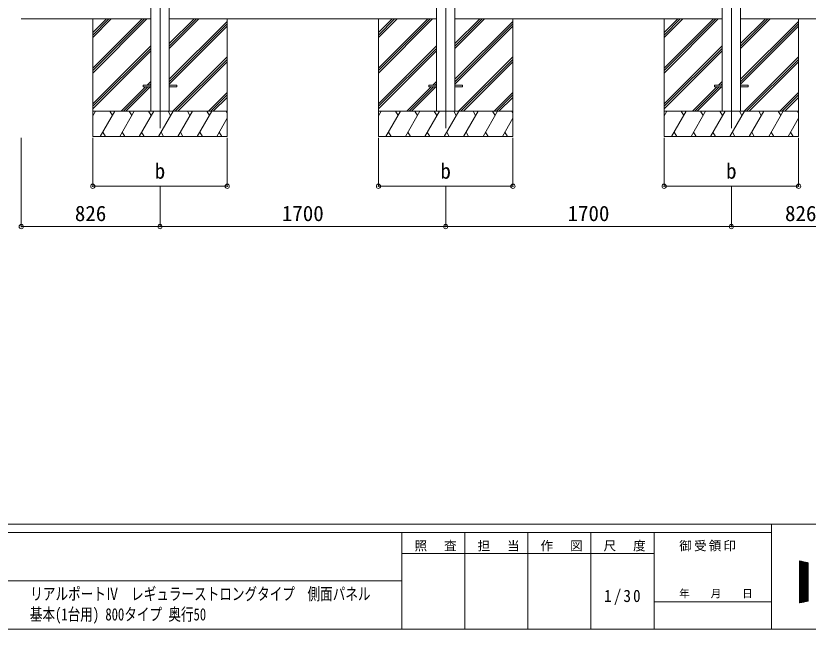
# Model space of a CAD drawing. Units: millimetres at full size. Extents: x -6988 to 7066, y -4877 to 4823.
# Drawn here: x -8 to 4707, y -4877 to -1226 of the extents above; entities that cross this region are included whole.
import ezdxf
from ezdxf.enums import TextEntityAlignment as Align

# ---------------------------------------------------------------- set-up
doc = ezdxf.new("R2010")
doc.units = ezdxf.units.MM
doc.header["$LTSCALE"] = 25
doc.header["$PDMODE"] = 32
doc.header["$PDSIZE"] = 25
for name, color, linetype, lineweight in [('0-0_0', 7, 'Continuous', 9), ('0-1_本体', 4, 'Continuous', 9), ('0-2_部品', 7, 'Continuous', 9), ('0-8_PARTS2', 2, 'Continuous', 9), ('0-A_寸法', 6, 'Continuous', 9), ('F-0_240', 7, 'Continuous', 9)]:
    doc.layers.add(name, color=color, linetype=linetype, lineweight=lineweight)
doc.styles.add('ＭＳ ゴシック', font='')
doc.styles.get('ＭＳ ゴシック').set_extended_font_data('MS Gothic')

msp = doc.modelspace()

# ---------------------------------------------------------------- linework, layer by layer
at = {"layer": '0-0_0'}
for p, q in [((24.13, -1244.35), (795.13, -1244.35)), ((450.13, -1244.35), (450.13, -1944.35)), ((450.13, -1538.53), (744.31, -1244.35)), ((450.13, -1552.67), (758.45, -1244.35)), ((450.13, -1566.81), (772.6, -1244.35)), ((450.13, -1354.68), (560.46, -1244.35)), ((450.13, -1340.54), (546.32, -1244.35)), ((450.13, -1326.4), (532.18, -1244.35)), ((905.13, -1244.35), (2495.13, -1244.35)), ((905.13, -1420.18), (1080.96, -1244.35)), ((905.13, -1406.04), (1066.82, -1244.35)), ((905.13, -1391.9), (1052.68, -1244.35)), ((905.13, -1604.03), (1250.13, -1259.03)), ((1250.13, -1244.35), (1250.13, -1944.35)), ((2150.13, -1244.35), (2150.13, -1944.35)), ((2150.13, -1538.53), (2444.31, -1244.35)), ((2150.13, -1552.67), (2458.45, -1244.35)), ((2150.13, -1566.81), (2472.6, -1244.35)), ((2150.13, -1354.68), (2260.46, -1244.35)), ((2150.13, -1340.54), (2246.32, -1244.35)), ((2150.13, -1326.4), (2232.18, -1244.35)), ((2605.13, -1244.35), (4195.13, -1244.35)), ((2605.13, -1420.18), (2780.96, -1244.35)), ((2605.13, -1406.04), (2766.82, -1244.35)), ((2605.13, -1391.9), (2752.68, -1244.35)), ((2605.13, -1604.03), (2950.13, -1259.03)), ((2950.13, -1244.35), (2950.13, -1944.35)), ((3850.13, -1244.35), (3850.13, -1944.35)), ((3850.13, -1538.53), (4144.31, -1244.35)), ((3850.13, -1552.67), (4158.45, -1244.35)), ((3850.13, -1566.81), (4172.6, -1244.35)), ((3850.13, -1354.68), (3960.46, -1244.35)), ((3850.13, -1340.54), (3946.32, -1244.35)), ((3850.13, -1326.4), (3932.18, -1244.35)), ((4305.13, -1244.35), (5076.13, -1244.35)), ((4305.13, -1420.18), (4480.96, -1244.35)), ((4305.13, -1406.04), (4466.82, -1244.35)), ((4305.13, -1391.9), (4452.68, -1244.35)), ((4305.13, -1604.03), (4650.13, -1259.03)), ((4650.13, -1244.35), (4650.13, -1944.35)), ((905.13, -1618.17), (1250.13, -1273.17)), ((905.13, -1632.31), (1250.13, -1287.31)), ((2605.13, -1618.17), (2950.13, -1273.17)), ((2605.13, -1632.31), (2950.13, -1287.31)), ((4305.13, -1618.17), (4650.13, -1273.17)), ((4305.13, -1632.31), (4650.13, -1287.31)), ((450.13, -1750.66), (795.13, -1405.66)), ((2150.13, -1750.66), (2495.13, -1405.66)), ((3850.13, -1750.66), (4195.13, -1405.66)), ((450.13, -1764.8), (795.13, -1419.8)), ((450.13, -1778.94), (795.13, -1433.94)), ((2150.13, -1764.8), (2495.13, -1419.8)), ((2150.13, -1778.94), (2495.13, -1433.94)), ((3850.13, -1764.8), (4195.13, -1419.8)), ((3850.13, -1778.94), (4195.13, -1433.94)), ((926.94, -1794.35), (1250.13, -1471.16)), ((941.08, -1794.35), (1250.13, -1485.3)), ((955.23, -1794.35), (1250.13, -1499.44)), ((2626.94, -1794.35), (2950.13, -1471.16)), ((2641.08, -1794.35), (2950.13, -1485.3)), ((2655.23, -1794.35), (2950.13, -1499.44)), ((4326.94, -1794.35), (4650.13, -1471.16)), ((4341.08, -1794.35), (4650.13, -1485.3)), ((4355.23, -1794.35), (4650.13, -1499.44)), ((618.57, -1794.35), (764.07, -1648.85)), ((632.72, -1794.35), (778.22, -1648.85)), ((646.86, -1794.35), (792.36, -1648.85)), ((773.07, -1639.85), (795.13, -1617.79)), ((787.22, -1639.85), (795.13, -1631.93)), ((2318.57, -1794.35), (2464.07, -1648.85)), ((2332.72, -1794.35), (2478.22, -1648.85)), ((2346.86, -1794.35), (2492.36, -1648.85)), ((2473.07, -1639.85), (2495.13, -1617.79)), ((2487.22, -1639.85), (2495.13, -1631.93)), ((4018.57, -1794.35), (4164.07, -1648.85)), ((4032.72, -1794.35), (4178.22, -1648.85)), ((4046.86, -1794.35), (4192.36, -1648.85)), ((4173.07, -1639.85), (4195.13, -1617.79)), ((4187.22, -1639.85), (4195.13, -1631.93)), ((1139.07, -1794.35), (1250.13, -1683.29)), ((2839.07, -1794.35), (2950.13, -1683.29)), ((4539.07, -1794.35), (4650.13, -1683.29)), ((1153.22, -1794.35), (1250.13, -1697.43)), ((1167.36, -1794.35), (1250.13, -1711.58)), ((2853.22, -1794.35), (2950.13, -1697.43)), ((2867.36, -1794.35), (2950.13, -1711.58)), ((4553.22, -1794.35), (4650.13, -1697.43)), ((4567.36, -1794.35), (4650.13, -1711.58)), ((1250.13, -1794.35), (450.13, -1794.35)), ((450.13, -1821.85), (466.01, -1794.35)), ((494.88, -1944.35), (581.48, -1794.35)), ((566.48, -1820.33), (551.48, -1794.35)), ((610.35, -1944.35), (696.95, -1794.35)), ((681.95, -1820.33), (666.95, -1794.35)), ((725.82, -1944.35), (812.42, -1794.35)), ((797.42, -1820.33), (782.42, -1794.35)), ((841.29, -1944.35), (927.89, -1794.35)), ((912.89, -1820.33), (897.89, -1794.35)), ((956.76, -1944.35), (1043.36, -1794.35)), ((1028.36, -1820.33), (1013.36, -1794.35)), ((1072.23, -1944.35), (1158.83, -1794.35)), ((1128.83, -1794.35), (1143.83, -1820.33)), ((1187.7, -1944.35), (1250.13, -1836.21)), ((1244.3, -1794.35), (1250.13, -1804.45)), ((2950.13, -1794.35), (2150.13, -1794.35)), ((2150.13, -1821.85), (2166.01, -1794.35)), ((2194.88, -1944.35), (2281.48, -1794.35)), ((2266.48, -1820.33), (2251.48, -1794.35)), ((2310.35, -1944.35), (2396.95, -1794.35)), ((2381.95, -1820.33), (2366.95, -1794.35)), ((2425.82, -1944.35), (2512.42, -1794.35)), ((2497.42, -1820.33), (2482.42, -1794.35)), ((2541.29, -1944.35), (2627.89, -1794.35)), ((2612.89, -1820.33), (2597.89, -1794.35)), ((2656.76, -1944.35), (2743.36, -1794.35)), ((2728.36, -1820.33), (2713.36, -1794.35)), ((2772.23, -1944.35), (2858.83, -1794.35)), ((2828.83, -1794.35), (2843.83, -1820.33)), ((2887.7, -1944.35), (2950.13, -1836.21)), ((2944.3, -1794.35), (2950.13, -1804.45)), ((4650.13, -1794.35), (3850.13, -1794.35)), ((3850.13, -1821.85), (3866.01, -1794.35)), ((3894.88, -1944.35), (3981.48, -1794.35)), ((3966.48, -1820.33), (3951.48, -1794.35)), ((4010.35, -1944.35), (4096.95, -1794.35)), ((4081.95, -1820.33), (4066.95, -1794.35)), ((4125.82, -1944.35), (4212.42, -1794.35)), ((4197.42, -1820.33), (4182.42, -1794.35)), ((4241.29, -1944.35), (4327.89, -1794.35)), ((4312.89, -1820.33), (4297.89, -1794.35)), ((4356.76, -1944.35), (4443.36, -1794.35)), ((4428.36, -1820.33), (4413.36, -1794.35)), ((4472.23, -1944.35), (4558.83, -1794.35)), ((4528.83, -1794.35), (4543.83, -1820.33)), ((4587.7, -1944.35), (4650.13, -1836.21)), ((4644.3, -1794.35), (4650.13, -1804.45)), ((509.88, -1918.37), (524.87, -1944.35)), ((625.35, -1918.37), (640.35, -1944.35)), ((740.82, -1918.37), (755.82, -1944.35)), ((856.29, -1918.37), (871.29, -1944.35)), ((971.76, -1918.37), (986.76, -1944.35)), ((1087.23, -1918.37), (1102.23, -1944.35)), ((1202.7, -1918.37), (1217.7, -1944.35)), ((2209.88, -1918.37), (2224.87, -1944.35)), ((2325.35, -1918.37), (2340.35, -1944.35)), ((2440.82, -1918.37), (2455.82, -1944.35)), ((2556.29, -1918.37), (2571.29, -1944.35)), ((2671.76, -1918.37), (2686.76, -1944.35)), ((2787.23, -1918.37), (2802.23, -1944.35)), ((2902.7, -1918.37), (2917.7, -1944.35)), ((3909.88, -1918.37), (3924.87, -1944.35)), ((4025.35, -1918.37), (4040.35, -1944.35)), ((4140.82, -1918.37), (4155.82, -1944.35)), ((4256.29, -1918.37), (4271.29, -1944.35)), ((4371.76, -1918.37), (4386.76, -1944.35)), ((4487.23, -1918.37), (4502.23, -1944.35)), ((4602.7, -1918.37), (4617.7, -1944.35)), ((450.13, -1944.35), (1250.13, -1944.35)), ((2150.13, -1944.35), (2950.13, -1944.35)), ((3850.13, -1944.35), (4650.13, -1944.35))]:
    msp.add_line(p, q, dxfattribs=at)
at = {"layer": '0-1_本体'}
for p, q in [((795.13, 1085.66), (795.13, -1794.34)), ((905.13, 1085.66), (905.13, -1794.34)), ((2495.13, 1085.66), (2495.13, -1794.34)), ((2605.13, 1085.66), (2605.13, -1794.34)), ((4195.13, 1085.66), (4195.13, -1794.34)), ((4305.13, 1085.66), (4305.13, -1794.34))]:
    msp.add_line(p, q, dxfattribs=at)
at = {"layer": '0-2_部品', "color": 4}
for p, q in [((750.13, -1639.84), (750.13, -1648.84)), ((795.13, -1639.84), (750.13, -1639.84)), ((795.13, -1648.84), (750.13, -1648.84)), ((950.13, -1639.84), (905.13, -1639.84)), ((950.13, -1648.84), (905.13, -1648.84)), ((950.13, -1639.84), (950.13, -1648.84)), ((2450.13, -1639.84), (2450.13, -1648.84)), ((2495.13, -1639.84), (2450.13, -1639.84)), ((2495.13, -1648.84), (2450.13, -1648.84)), ((2650.13, -1639.84), (2605.13, -1639.84)), ((2650.13, -1648.84), (2605.13, -1648.84)), ((2650.13, -1639.84), (2650.13, -1648.84)), ((4150.13, -1639.84), (4150.13, -1648.84)), ((4195.13, -1639.84), (4150.13, -1639.84)), ((4195.13, -1648.84), (4150.13, -1648.84)), ((4350.13, -1639.84), (4305.13, -1639.84)), ((4350.13, -1648.84), (4305.13, -1648.84)), ((4350.13, -1639.84), (4350.13, -1648.84))]:
    msp.add_line(p, q, dxfattribs=at)
at = {"layer": '0-8_PARTS2'}
for p, q in [((850.13, 1051.79), (850.13, -1894.35)), ((2550.13, 1051.79), (2550.13, -1894.35)), ((4250.13, 1051.79), (4250.13, -1894.35))]:
    msp.add_line(p, q, dxfattribs=at)
at = {"layer": '0-A_寸法'}
for p, q in [((24.13, -2480.71), (24.13, -1951.77)), ((450.13, -2240.74), (450.13, -1951.77)), ((1250.13, -2240.74), (1250.13, -1951.77)), ((2150.13, -2240.74), (2150.13, -1951.77)), ((2950.13, -2240.74), (2950.13, -1951.77)), ((3850.13, -2240.74), (3850.13, -1951.77)), ((4650.13, -2240.74), (4650.13, -1951.77)), ((450.13, -2240.74), (1250.13, -2240.74)), ((850.13, -2480.71), (850.13, -2240.74)), ((2150.13, -2240.74), (2950.13, -2240.74)), ((2550.13, -2480.71), (2550.13, -2240.74)), ((3850.13, -2240.74), (4650.13, -2240.74)), ((4250.13, -2480.71), (4250.13, -2240.74)), ((24.13, -2480.71), (850.13, -2480.71)), ((850.13, -2480.71), (2550.13, -2480.71)), ((4250.13, -2480.71), (2550.13, -2480.71)), ((4250.13, -2480.71), (5076.13, -2480.71))]:
    msp.add_line(p, q, dxfattribs=at)
for p in [(450.13, -2240.74), (1250.13, -2240.74), (2150.13, -2240.74), (2950.13, -2240.74), (3850.13, -2240.74), (4650.13, -2240.74), (24.13, -2480.71), (850.13, -2480.71), (2550.13, -2480.71), (4250.13, -2480.71)]:
    msp.add_point(p, dxfattribs=at)
at = {"layer": 'F-0_240', "color": 5}
for p, q in [((-6987.88, -4252.21), (6712.12, -4252.21)), ((4489.82, -4252.21), (4489.82, -4877.21)), ((-6987.88, -4302.21), (4489.82, -4302.21)), ((2289.82, -4302.21), (2289.82, -4877.21)), ((2664.82, -4302.21), (2664.82, -4877.21)), ((3039.82, -4302.21), (3039.82, -4877.21)), ((3414.82, -4302.21), (3414.82, -4877.21)), ((3789.82, -4302.21), (3789.82, -4877.21)), ((2289.82, -4427.21), (3789.82, -4427.21)), ((-2835.18, -4589.71), (2289.82, -4589.71)), ((3789.82, -4714.71), (4489.82, -4714.71)), ((-6987.88, -4877.21), (6712.12, -4877.21))]:
    msp.add_line(p, q, dxfattribs=at)
at = {"layer": 'F-0_240'}
for p, q in [((4656.46, -4471.05), (4706.46, -4481.46)), ((4656.46, -4471.05), (4656.46, -4721.05)), ((4656.46, -4473.4), (4667.75, -4473.4)), ((4656.46, -4475.9), (4679.75, -4475.9)), ((4656.46, -4478.4), (4691.75, -4478.4)), ((4657.94, -4720.74), (4657.94, -4471.36)), ((4660.44, -4720.22), (4660.44, -4471.88)), ((4662.94, -4719.7), (4662.94, -4472.4)), ((4665.44, -4719.18), (4665.44, -4472.92)), ((4667.94, -4718.66), (4667.94, -4473.44)), ((4670.44, -4718.13), (4670.44, -4473.96)), ((4672.94, -4717.61), (4672.94, -4474.48)), ((4675.44, -4717.09), (4675.44, -4475)), ((4677.94, -4716.57), (4677.94, -4475.52)), ((4680.44, -4716.05), (4680.44, -4476.04)), ((4682.94, -4715.53), (4682.94, -4476.56)), ((4685.44, -4715.01), (4685.44, -4477.08)), ((4687.94, -4714.49), (4687.94, -4477.61)), ((4690.44, -4713.97), (4690.44, -4478.13)), ((4692.94, -4713.45), (4692.94, -4478.65)), ((4656.46, -4480.9), (4703.75, -4480.9)), ((4656.46, -4483.4), (4706.46, -4483.4)), ((4656.46, -4485.9), (4706.46, -4485.9)), ((4656.46, -4488.4), (4706.46, -4488.4)), ((4656.46, -4490.9), (4706.46, -4490.9)), ((4656.46, -4493.4), (4706.46, -4493.4)), ((4656.46, -4495.9), (4706.46, -4495.9)), ((4656.46, -4498.4), (4706.46, -4498.4)), ((4656.46, -4500.9), (4706.46, -4500.9)), ((4656.46, -4503.4), (4706.46, -4503.4)), ((4656.46, -4505.9), (4706.46, -4505.9)), ((4656.46, -4508.4), (4706.46, -4508.4)), ((4656.46, -4510.9), (4706.46, -4510.9)), ((4656.46, -4513.4), (4706.46, -4513.4)), ((4656.46, -4515.9), (4706.46, -4515.9)), ((4656.46, -4518.4), (4706.46, -4518.4)), ((4656.46, -4520.9), (4706.46, -4520.9)), ((4656.46, -4523.4), (4706.46, -4523.4)), ((4656.46, -4525.9), (4706.46, -4525.9)), ((4695.44, -4712.93), (4695.44, -4479.17)), ((4697.94, -4712.41), (4697.94, -4479.69)), ((4700.44, -4711.88), (4700.44, -4480.21)), ((4702.94, -4711.36), (4702.94, -4480.73)), ((4705.44, -4710.84), (4705.44, -4481.25)), ((4706.46, -4481.46), (4706.46, -4710.63)), ((4656.46, -4528.4), (4706.46, -4528.4)), ((4656.46, -4530.9), (4706.46, -4530.9)), ((4656.46, -4533.4), (4706.46, -4533.4)), ((4656.46, -4535.9), (4706.46, -4535.9)), ((4656.46, -4538.4), (4706.46, -4538.4)), ((4656.46, -4540.9), (4706.46, -4540.9)), ((4656.46, -4543.4), (4706.46, -4543.4)), ((4656.46, -4545.9), (4706.46, -4545.9)), ((4656.46, -4548.4), (4706.46, -4548.4)), ((4656.46, -4550.9), (4706.46, -4550.9)), ((4656.46, -4553.4), (4706.46, -4553.4)), ((4656.46, -4555.9), (4706.46, -4555.9)), ((4656.46, -4558.4), (4706.46, -4558.4)), ((4656.46, -4560.9), (4706.46, -4560.9)), ((4656.46, -4563.4), (4706.46, -4563.4)), ((4656.46, -4565.9), (4706.46, -4565.9)), ((4656.46, -4568.4), (4706.46, -4568.4)), ((4656.46, -4570.9), (4706.46, -4570.9)), ((4656.46, -4573.4), (4706.46, -4573.4)), ((4656.46, -4575.9), (4706.46, -4575.9)), ((4656.46, -4578.4), (4706.46, -4578.4)), ((4656.46, -4580.9), (4706.46, -4580.9)), ((4656.46, -4583.4), (4706.46, -4583.4)), ((4656.46, -4585.9), (4706.46, -4585.9)), ((4656.46, -4588.4), (4706.46, -4588.4)), ((4656.46, -4590.9), (4706.46, -4590.9)), ((4656.46, -4593.4), (4706.46, -4593.4)), ((4656.46, -4595.9), (4706.46, -4595.9)), ((4656.46, -4598.4), (4706.46, -4598.4)), ((4656.46, -4600.9), (4706.46, -4600.9)), ((4656.46, -4603.4), (4706.46, -4603.4)), ((4656.46, -4605.9), (4706.46, -4605.9)), ((4656.46, -4608.4), (4706.46, -4608.4)), ((4656.46, -4610.9), (4706.46, -4610.9)), ((4656.46, -4613.4), (4706.46, -4613.4)), ((4656.46, -4615.9), (4706.46, -4615.9)), ((4656.46, -4618.4), (4706.46, -4618.4)), ((4656.46, -4620.9), (4706.46, -4620.9)), ((4656.46, -4623.4), (4706.46, -4623.4)), ((4656.46, -4625.9), (4706.46, -4625.9)), ((4656.46, -4628.4), (4706.46, -4628.4)), ((4656.46, -4630.9), (4706.46, -4630.9)), ((4656.46, -4633.4), (4706.46, -4633.4)), ((4656.46, -4635.9), (4706.46, -4635.9)), ((4656.46, -4638.4), (4706.46, -4638.4)), ((4656.46, -4640.9), (4706.46, -4640.9)), ((4656.46, -4643.4), (4706.46, -4643.4)), ((4656.46, -4645.9), (4706.46, -4645.9)), ((4656.46, -4648.4), (4706.46, -4648.4)), ((4656.46, -4650.9), (4706.46, -4650.9)), ((4656.46, -4653.4), (4706.46, -4653.4)), ((4656.46, -4655.9), (4706.46, -4655.9)), ((4656.46, -4658.4), (4706.46, -4658.4)), ((4656.46, -4660.9), (4706.46, -4660.9)), ((4656.46, -4663.4), (4706.46, -4663.4)), ((4656.46, -4665.9), (4706.46, -4665.9)), ((4656.46, -4668.4), (4706.46, -4668.4)), ((4656.46, -4670.9), (4706.46, -4670.9)), ((4656.46, -4673.4), (4706.46, -4673.4)), ((4656.46, -4675.9), (4706.46, -4675.9)), ((4656.46, -4678.4), (4706.46, -4678.4)), ((4656.46, -4680.9), (4706.46, -4680.9)), ((4656.46, -4683.4), (4706.46, -4683.4)), ((4656.46, -4685.9), (4706.46, -4685.9)), ((4656.46, -4688.4), (4706.46, -4688.4)), ((4656.46, -4690.9), (4706.46, -4690.9)), ((4656.46, -4693.4), (4706.46, -4693.4)), ((4656.46, -4695.9), (4706.46, -4695.9)), ((4656.46, -4698.4), (4706.46, -4698.4)), ((4656.46, -4700.9), (4706.46, -4700.9)), ((4656.46, -4703.4), (4706.46, -4703.4)), ((4656.46, -4705.9), (4706.46, -4705.9)), ((4656.46, -4708.4), (4706.46, -4708.4)), ((4706.46, -4710.63), (4656.46, -4721.05)), ((4656.46, -4710.9), (4705.17, -4710.9)), ((4656.46, -4713.4), (4693.17, -4713.4)), ((4656.46, -4715.9), (4681.17, -4715.9)), ((4656.46, -4718.4), (4669.17, -4718.4)), ((4656.46, -4720.9), (4657.17, -4720.9))]:
    msp.add_line(p, q, dxfattribs=at)

# ---------------------------------------------------------------- texts
at = {"layer": '0-A_寸法', "color": 7, "style": 'ＭＳ ゴシック'}
for s, p in [('b', (818.88, -2223.24)), ('b', (2518.88, -2223.24)), ('b', (4218.88, -2223.24)), ('826', (343.38, -2475.71)), ('1700', (1575.13, -2475.71)), ('1700', (3275.13, -2475.71)), ('826', (4569.38, -2475.71))]:
    msp.add_text(s, height=91.64, dxfattribs=at).set_placement(p, align=Align.BOTTOM_LEFT)
at = {"layer": 'F-0_240', "style": 'ＭＳ ゴシック', "width": 0.75}
for s, p in [('リアルポートⅣ\u3000レギュラーストロングタイプ\u3000側面パネル', (78.1, -4725.87)), ('基本(1台用) 800タイプ 奥行50', (75.55, -4847.54))]:
    msp.add_text(s, height=73.31, dxfattribs=at).set_placement(p, align=Align.BOTTOM_LEFT)
at = {"layer": 'F-0_240', "style": 'ＭＳ ゴシック'}
msp.add_text('年\u3000\u3000月\u3000\u3000日', height=45.82, dxfattribs=at).set_placement((3939.83, -4702.21), align=Align.BOTTOM_LEFT)
at = {"layer": 'F-0_240', "attachment_point": 7, "style": 'ＭＳ ゴシック'}
for s, insert, char_height in [('\\T1.17;照\u3000査', (2364.83, -4414.71), 54.99), ('\\T1.17;担\u3000当', (2739.83, -4414.71), 54.99), ('\\T1.17;作\u3000図', (3114.82, -4414.71), 54.99), ('\\T1.17;尺\u3000度', (3489.83, -4414.71), 54.99), ('\\T1.17;御受領印', (3939.82, -4414.71), 54.99), ('\\T1.28;\\W0.9;1/30', (3492.95, -4733.46), 73.31)]:
    msp.add_mtext(s, dxfattribs=dict(at, insert=insert, char_height=char_height))

doc.saveas('drawing.dxf')
